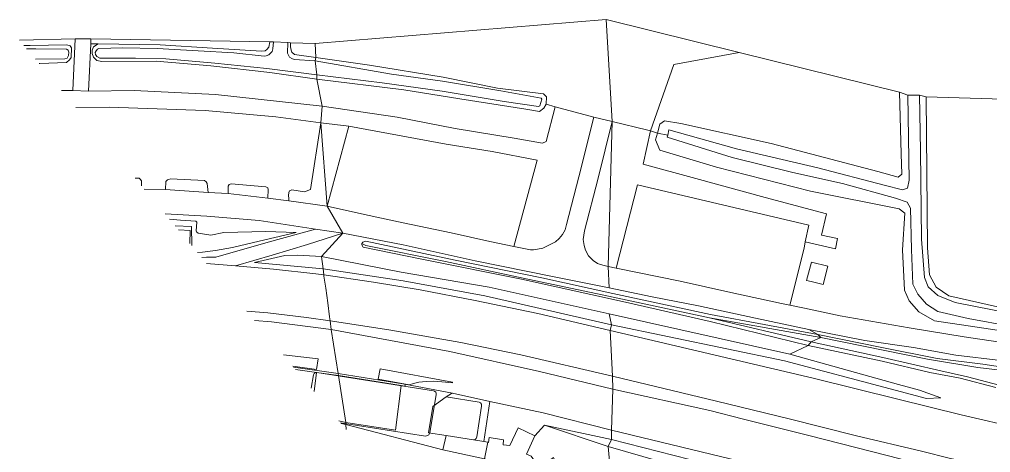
# Model space of a CAD drawing. Header units: metres. Extents: x 112942 to 118371, y 496117 to 499046.
# Drawn here: x 117234.5 to 117480.1, y 496489.3 to 496598.9 of the extents above; entities that cross this region are included whole.
import ezdxf

# ---------------------------------------------------------------- set-up
doc = ezdxf.new("R2010")
doc.units = ezdxf.units.M
doc.layers.add('B-WE-OG-TOPOKAART-G', color=253, linetype='Continuous', lineweight=18)

msp = doc.modelspace()

# ---------------------------------------------------------------- linework, layer by layer
at = {"layer": 'B-WE-OG-TOPOKAART-G', "elevation": -1.911}
msp.add_lwpolyline([(117302.381, 496593.079), (117302.337, 496590.332), (117302.798, 496589.343), (117303.376, 496588.997), (117303.966, 496588.761), (117309.307, 496588.383), (117309.747, 496584.847), (117297.07, 496586.488), (117283.924, 496587.831), (117271.556, 496588.898), (117263.831, 496589.125), (117254.799, 496589.126), (117254.09, 496589.489), (117253.776, 496590.045), (117253.676, 496590.508), (117253.906, 496590.991), (117254.262, 496591.37), (117254.593, 496591.514), (117260.619, 496591.725), (117269.326, 496591.513), (117279.676, 496590.919), (117288.692, 496590.46), (117296.39, 496589.637), (117296.908, 496589.65), (117297.557, 496589.936), (117297.998, 496590.339), (117298.401, 496590.779), (117298.585, 496591.43), (117298.789, 496593.226), (117302.381, 496593.079)], close=True, dxfattribs=at)
at = {"layer": 'B-WE-OG-TOPOKAART-G'}
for points, elevation in [([(117236.326, 496591.441), (117238.648, 496591.478), (117246.402, 496591.415), (117246.799, 496591.098), (117246.995, 496590.608), (117246.944, 496589.734), (117246.559, 496589.14), (117245.976, 496588.922), (117238.529, 496588.815)], -1.864), ([(117485.494, 496521.234), (117474.433, 496523.216), (117466.787, 496525.017), (117463.931, 496526.893), (117461.715, 496529.412), (117460.477, 496531.918), (117460.128, 496540.658), (117459.891, 496551.186), (117459.057, 496552.662), (117456.042, 496553.65), (117442.699, 496557.363), (117430.141, 496560.183), (117414.761, 496564.008), (117398.341, 496569.078), (117398.46, 496569.592), (117398.779, 496570.979), (117415.881, 496566.185), (117436.474, 496561.362), (117453.227, 496556.949), (117457.818, 496555.797), (117459.127, 496556.244), (117459.514, 496558.239), (117459.181, 496579.767), (117462.161, 496579.744), (117462.161, 496579.744), (117462.388, 496565.64), (117462.671, 496543.288), (117463.389, 496533.596), (117464.333, 496531.286), (117466.774, 496529.021), (117471.174, 496527.25), (117485.32, 496524.52)], -2.189), ([(117263.741, 496558.768), (117264.754, 496558.745), (117265.065, 496558.512), (117265.332, 496558.096), (117265.376, 496556.82)], -1.048)]:
    msp.add_lwpolyline(points, dxfattribs=dict(at, elevation=elevation))
for points in [[(117384.456, 496573.061, -1.15), (117379.809, 496574.189, -1.251), (117369.972, 496576.755, -1.218), (117367.684, 496577.451, -1.263), (117367.84, 496579.35, -1.263), (117367.007, 496580.045, -1.263), (117355.401, 496581.483, -1.263), (117341.639, 496584.315, -1.257), (117323.075, 496587.333, -1.292), (117309.498, 496589.297, -1.213), (117309.301, 496592.842, -1.133), (117382.902, 496598.901, -0.913), (117384.456, 496573.061, -1.15)], [(117416.542, 496590.552, -1.146), (117400.015, 496587.514, -1.237), (117394.123, 496570.675, -1.287), (117393.423, 496570.877, -1.227), (117384.456, 496573.061, -1.15), (117382.902, 496598.901, -0.913), (117416.542, 496590.552, -1.146)], [(117234.497, 496593.621, -1.11), (117248.572, 496594.014, -1.143)], [(117248.572, 496594.014, -1.143), (117247.999, 496580.938, -1.23), (117245.176, 496580.894, -1.238)], [(117252.573, 496593.96, -1.079), (117252.517, 496592.75, -1.093), (117251.968, 496580.791, -1.23), (117247.999, 496580.938, -1.23), (117248.572, 496594.014, -1.143), (117252.573, 496593.96, -1.079)], [(117297.822, 496593.231, -1.18), (117297.616, 496591.896, -1.18), (117297.108, 496591.283, -1.18), (117296.631, 496590.939, -1.18), (117295.727, 496590.884, -1.18), (117283.312, 496591.652, -1.304), (117270.116, 496592.457, -1.345), (117254.374, 496592.701, -1.251), (117252.517, 496592.75, -1.093), (117252.573, 496593.96, -1.079), (117297.822, 496593.231, -1.18)], [(117298.789, 496593.226, -1.911), (117298.585, 496591.43, -1.911), (117298.401, 496590.779, -1.911), (117297.998, 496590.339, -1.911), (117297.557, 496589.936, -1.911), (117296.908, 496589.65, -1.911), (117296.39, 496589.637, -1.911), (117288.692, 496590.46, -1.911), (117279.676, 496590.919, -1.911), (117269.326, 496591.513, -1.911), (117260.619, 496591.725, -1.911), (117254.593, 496591.514, -1.911), (117254.262, 496591.37, -1.911), (117253.906, 496590.991, -1.911), (117253.676, 496590.508, -1.911), (117253.776, 496590.045, -1.911), (117254.09, 496589.489, -1.911), (117254.799, 496589.126, -1.911), (117263.831, 496589.125, -1.911), (117271.556, 496588.898, -1.911), (117283.924, 496587.831, -1.911), (117297.07, 496586.488, -1.911), (117309.747, 496584.847, -1.911), (117309.736, 496583.781, -1.085), (117297.803, 496585.431, -1.267), (117282.935, 496587.152, -1.298), (117269.122, 496588.315, -1.251), (117255.299, 496588.28, -1.254), (117254.116, 496588.499, -1.254), (117253.254, 496589.311, -1.291), (117252.933, 496590.291, -1.328), (117252.899, 496591.143, -1.277), (117253.209, 496591.937, -1.277), (117254.374, 496592.701, -1.251), (117270.116, 496592.457, -1.345), (117283.312, 496591.652, -1.304), (117295.727, 496590.884, -1.18), (117296.631, 496590.939, -1.18), (117297.108, 496591.283, -1.18), (117297.616, 496591.896, -1.18), (117297.822, 496593.231, -1.18), (117298.789, 496593.226, -1.911)], [(117303.085, 496593.005, -1.23), (117303.097, 496591.942, -1.197), (117303.188, 496591.124, -1.197), (117303.413, 496590.597, -1.197), (117304.06, 496590.012, -1.197), (117309.498, 496589.297, -1.213), (117309.307, 496588.383, -1.911), (117303.966, 496588.761, -1.911), (117303.376, 496588.997, -1.911), (117302.798, 496589.343, -1.911), (117302.337, 496590.332, -1.911), (117302.381, 496593.079, -1.911), (117303.085, 496593.005, -1.23)], [(117303.085, 496593.005, -1.23), (117309.301, 496592.842, -1.133), (117309.498, 496589.297, -1.213), (117304.06, 496590.012, -1.197), (117303.413, 496590.597, -1.197), (117303.188, 496591.124, -1.197), (117303.097, 496591.942, -1.197), (117303.085, 496593.005, -1.23)], [(117239.449, 496587.719, -1.263), (117239.632, 496587.721, -1.264), (117246.366, 496587.961, -1.274), (117247.177, 496588.694, -1.274), (117247.575, 496589.245, -1.274), (117247.663, 496591.72, -1.217), (117247.289, 496592.192, -1.217), (117246.46, 496592.461, -1.217), (117237.176, 496592.291, -1.328), (117235.621, 496592.28, -1.343)], [(117235.621, 496592.28, -1.343), (117237.176, 496592.291, -1.328), (117246.46, 496592.461, -1.217), (117247.289, 496592.192, -1.217), (117247.663, 496591.72, -1.217), (117247.575, 496589.245, -1.274), (117247.177, 496588.694, -1.274), (117246.366, 496587.961, -1.274), (117239.632, 496587.721, -1.264), (117239.449, 496587.719, -1.263)], [(117238.529, 496588.815, -1.864), (117245.976, 496588.922, -1.864), (117246.559, 496589.14, -1.864), (117246.944, 496589.734, -1.864), (117246.995, 496590.608, -1.864), (117246.799, 496591.098, -1.864), (117246.402, 496591.415, -1.864), (117238.648, 496591.478, -1.864), (117236.326, 496591.441, -1.864)], [(117254.374, 496592.701, -1.251), (117253.209, 496591.937, -1.277), (117252.899, 496591.143, -1.277), (117252.933, 496590.291, -1.328), (117253.254, 496589.311, -1.291), (117254.116, 496588.499, -1.254), (117255.299, 496588.28, -1.254), (117269.122, 496588.315, -1.251), (117282.935, 496587.152, -1.298), (117297.803, 496585.431, -1.267), (117309.736, 496583.781, -1.085), (117311.031, 496576.923, -1.099), (117284.075, 496579.926, -1.24), (117263.481, 496580.88, -1.227), (117251.968, 496580.791, -1.23), (117252.517, 496592.75, -1.093), (117254.374, 496592.701, -1.251)], [(117457.106, 496580.485, -1.427), (117457.477, 496564.865, -1.383), (117457.651, 496559.758, -1.367), (117456.715, 496558.975, -1.32), (117451.62, 496560.436, -1.297), (117424.623, 496567.516, -1.273), (117401.762, 496572.535, -1.387), (117397.635, 496573.224, -1.39), (117396.468, 496572.364, -1.447), (117395.882, 496570.166, -1.439), (117394.123, 496570.675, -1.287), (117400.015, 496587.514, -1.237), (117416.542, 496590.552, -1.146), (117457.106, 496580.485, -1.427)], [(117309.498, 496589.297, -1.213), (117323.075, 496587.333, -1.292), (117341.639, 496584.315, -1.257), (117355.401, 496581.483, -1.263), (117367.007, 496580.045, -1.263), (117367.84, 496579.35, -1.263), (117367.684, 496577.451, -1.263), (117367.149, 496576.428, -1.263), (117366.014, 496575.613, -1.121), (117362.562, 496576.217, -1.015), (117345.907, 496578.803, -1.077), (117331.753, 496581.075, -1.127), (117309.736, 496583.781, -1.085), (117309.747, 496584.847, -1.911), (117326.217, 496582.845, -1.912), (117341.419, 496580.774, -1.912), (117357.092, 496578.157, -1.912), (117365.772, 496576.867, -1.912), (117366.144, 496577.073, -1.912), (117366.587, 496578.751, -1.912), (117366.454, 496579.001, -1.912), (117356.218, 496580.822, -1.912), (117341.475, 496583.261, -1.912), (117328.609, 496585.071, -1.912), (117309.307, 496588.383, -1.911), (117309.498, 496589.297, -1.213)], [(117366.144, 496577.073, -1.912), (117365.772, 496576.867, -1.912), (117357.092, 496578.157, -1.912), (117341.419, 496580.774, -1.912), (117326.217, 496582.845, -1.912), (117309.747, 496584.847, -1.911), (117309.307, 496588.383, -1.911), (117328.609, 496585.071, -1.912), (117341.475, 496583.261, -1.912), (117356.218, 496580.822, -1.912), (117366.454, 496579.001, -1.912), (117366.587, 496578.751, -1.912), (117366.144, 496577.073, -1.912)], [(117309.736, 496583.781, -1.085), (117331.753, 496581.075, -1.127), (117345.907, 496578.803, -1.077), (117362.562, 496576.217, -1.015), (117366.014, 496575.613, -1.121), (117367.149, 496576.428, -1.263), (117367.684, 496577.451, -1.263), (117369.972, 496576.755, -1.218), (117367.732, 496568.05, -1.186), (117366.821, 496567.604, -1.186), (117359.639, 496568.835, -1.245), (117344.728, 496571.306, -1.245), (117330.045, 496574.183, -1.133), (117311.031, 496576.923, -1.099), (117309.736, 496583.781, -1.085)], [(117245.176, 496580.894, -1.238), (117247.999, 496580.938, -1.23), (117251.968, 496580.791, -1.23), (117263.481, 496580.88, -1.227), (117284.075, 496579.926, -1.24), (117311.031, 496576.923, -1.099), (117310.715, 496572.743, -1.146), (117299.347, 496574.27, -1.146), (117281.491, 496575.9, -1.193), (117257.207, 496576.742, -1.234), (117248.747, 496576.638, -1.235)], [(117459.181, 496579.767, -2.189), (117459.514, 496558.239, -2.189), (117459.127, 496556.244, -2.189), (117457.818, 496555.797, -2.189), (117453.227, 496556.949, -2.189), (117436.474, 496561.362, -2.189), (117415.881, 496566.185, -2.189), (117398.779, 496570.979, -2.189), (117398.46, 496569.592, -2.189), (117395.882, 496570.166, -1.439), (117396.468, 496572.364, -1.447), (117397.635, 496573.224, -1.39), (117401.762, 496572.535, -1.387), (117424.623, 496567.516, -1.273), (117451.62, 496560.436, -1.297), (117456.715, 496558.975, -1.32), (117457.651, 496559.758, -1.367), (117457.477, 496564.865, -1.383), (117457.106, 496580.485, -1.427), (117459.181, 496579.767, -2.189)], [(117485.32, 496524.52, -2.189), (117471.174, 496527.25, -2.189), (117466.774, 496529.021, -2.189), (117464.333, 496531.286, -2.189), (117463.389, 496533.596, -2.189), (117462.671, 496543.288, -2.189), (117462.388, 496565.64, -2.189), (117462.161, 496579.744, -2.189), (117463.81, 496579.322, -1.482)], [(117463.81, 496579.322, -1.482), (117464.206, 496541.103, -1.507), (117464.67, 496534.295, -1.682), (117466.393, 496531.148, -1.682), (117469.553, 496529.01, -1.671), (117481.868, 496526.203, -1.674)], [(117481.868, 496526.203, -1.674), (117469.553, 496529.01, -1.671), (117466.393, 496531.148, -1.682), (117464.67, 496534.295, -1.682), (117464.206, 496541.103, -1.507), (117463.81, 496579.322, -1.482), (117569.803, 496576.148, -1.517)], [(117248.747, 496576.638, -1.235), (117257.207, 496576.742, -1.234), (117281.491, 496575.9, -1.193), (117299.347, 496574.27, -1.146), (117310.715, 496572.743, -1.146)], [(117311.031, 496576.923, -1.099), (117330.045, 496574.183, -1.133), (117344.728, 496571.306, -1.245), (117359.639, 496568.835, -1.245), (117366.821, 496567.604, -1.186), (117367.732, 496568.05, -1.186), (117369.972, 496576.755, -1.218), (117379.809, 496574.189, -1.251), (117375.942, 496559.115, -1.177), (117372.891, 496547.028, -1.159), (117372.496, 496545.66, -1.159), (117371.834, 496544.456, -1.159), (117370.971, 496543.48, -1.159), (117370.078, 496542.635, -1.159), (117368.438, 496541.766, -1.142), (117366.905, 496541.072, -1.142), (117365.571, 496540.751, -1.142), (117364.493, 496540.614, -1.142), (117363.781, 496540.639, -1.142), (117359.538, 496541.485, -1.077), (117365.448, 496563.294, -1.13), (117354.076, 496565.467, -1.13), (117342.41, 496567.302, -1.168), (117317.841, 496571.919, -1.21), (117310.715, 496572.743, -1.146), (117311.031, 496576.923, -1.099)], [(117383.69, 496531.008, -0.907), (117369.309, 496533.826, -1.118), (117349.757, 496537.797, -1.044), (117331.552, 496541.841, -1.15), (117316.324, 496544.824, -1.129), (117312.293, 496551.647, -1.106), (117321.813, 496549.57, -1.183), (117331.536, 496547.466, -1.139), (117343.657, 496544.894, -1.038), (117353.497, 496542.742, -1), (117359.538, 496541.485, -1.077), (117363.781, 496540.639, -1.142), (117364.493, 496540.614, -1.142), (117365.571, 496540.751, -1.142), (117366.905, 496541.072, -1.142), (117368.438, 496541.766, -1.142), (117370.078, 496542.635, -1.159), (117370.971, 496543.48, -1.159), (117371.834, 496544.456, -1.159), (117372.496, 496545.66, -1.159), (117372.891, 496547.028, -1.159), (117375.942, 496559.115, -1.177), (117379.809, 496574.189, -1.251), (117384.456, 496573.061, -1.15), (117380.838, 496558.721, -1.127), (117377.392, 496545.419, -1.159), (117377.114, 496543.247, -1.159), (117377.319, 496541.74, -1.159), (117377.643, 496540.562, -1.159), (117378.47, 496539.119, -1.159), (117379.643, 496537.901, -1.159), (117380.726, 496537.166, -1.159), (117382.014, 496536.745, -1.159), (117383.413, 496536.425, -1.288), (117383.69, 496531.008, -0.907)], [(117310.715, 496572.743, -1.146), (117308.108, 496555.894, -1.217), (117306.57, 496555.303, -1.217), (117303.412, 496555.812, -1.217), (117302.817, 496555.506, -1.217), (117302.627, 496555.103, -1.217), (117302.557, 496554.321, -1.217), (117302.645, 496553.598, -1.217), (117302.614, 496553.026, -1.136), (117297.3, 496553.707, -1.119), (117297.434, 496555.841, -1.139), (117297.309, 496556.266, -1.139), (117296.782, 496556.562, -1.139), (117288.048, 496557.349, -1.139), (117287.516, 496557.161, -1.139), (117287.327, 496556.751, -1.139), (117287.284, 496554.894, -1.139), (117282.211, 496555.122, -1.136), (117281.981, 496557.411, -1.048), (117281.741, 496557.851, -1.048), (117281.276, 496558.144, -1.048), (117272.693, 496558.574, -1.048), (117272.272, 496558.445, -1.048), (117271.934, 496558.325, -1.048), (117271.555, 496557.916, -1.048), (117271.455, 496555.872, -1.048), (117266.084, 496555.977, -1.048)], [(117312.293, 496551.647, -1.106), (117302.614, 496553.026, -1.136), (117302.645, 496553.598, -1.217), (117302.557, 496554.321, -1.217), (117302.627, 496555.103, -1.217), (117302.817, 496555.506, -1.217), (117303.412, 496555.812, -1.217), (117306.57, 496555.303, -1.217), (117308.108, 496555.894, -1.217), (117310.715, 496572.743, -1.146), (117312.293, 496551.647, -1.106)], [(117310.715, 496572.743, -1.146), (117317.841, 496571.919, -1.21), (117312.293, 496551.647, -1.106), (117310.715, 496572.743, -1.146)], [(117312.293, 496551.647, -1.106), (117317.841, 496571.919, -1.21), (117342.41, 496567.302, -1.168), (117354.076, 496565.467, -1.13), (117365.448, 496563.294, -1.13), (117359.538, 496541.485, -1.077), (117353.497, 496542.742, -1), (117343.657, 496544.894, -1.038), (117331.536, 496547.466, -1.139), (117321.813, 496549.57, -1.183), (117312.293, 496551.647, -1.106)], [(117384.456, 496573.061, -1.15), (117383.413, 496536.425, -1.288), (117382.014, 496536.745, -1.159), (117380.726, 496537.166, -1.159), (117379.643, 496537.901, -1.159), (117378.47, 496539.119, -1.159), (117377.643, 496540.562, -1.159), (117377.319, 496541.74, -1.159), (117377.114, 496543.247, -1.159), (117377.392, 496545.419, -1.159), (117380.838, 496558.721, -1.127), (117384.456, 496573.061, -1.15)], [(117392.242, 496562.306, -1.067), (117405.577, 496558.656, -1.093), (117423.089, 496553.855, -1.127), (117438.647, 496549.752, -1.142), (117437.36, 496544.306, -1.142), (117441.434, 496543.488, -1.142), (117440.876, 496540.837, -1.142), (117433.228, 496542.622, -1.142), (117434.165, 496546.873, -1.201), (117390.847, 496557.04, -1.245), (117385.432, 496536.015, -1.258), (117383.413, 496536.425, -1.288), (117384.456, 496573.061, -1.15), (117393.423, 496570.877, -1.227), (117394.123, 496570.675, -1.287), (117392.242, 496562.306, -1.067)], [(117481.951, 496517.339, -1), (117473.422, 496518.615, -0.933), (117459.507, 496520.905, -0.953), (117442.064, 496523.945, -0.92), (117433.055, 496525.849, -0.867), (117429.315, 496526.639, -0.845), (117432.986, 496541.072, -0.97), (117433.228, 496542.622, -1.142), (117440.876, 496540.837, -1.142), (117441.434, 496543.488, -1.142), (117437.36, 496544.306, -1.142), (117438.647, 496549.752, -1.142), (117423.089, 496553.855, -1.127), (117405.577, 496558.656, -1.093), (117392.242, 496562.306, -1.067), (117394.123, 496570.675, -1.287), (117395.882, 496570.166, -1.439), (117395.413, 496568.407, -1.433), (117396.44, 496565.853, -1.283), (117410.763, 496561.531, -1.147), (117434.591, 496555.427, -1.11), (117456.971, 496550.994, -1.233), (117458.407, 496549.92, -1.29), (117457.835, 496540.646, -1.277), (117458.353, 496530.423, -1.347), (117459.511, 496527.68, -1.347), (117461.991, 496524.928, -1.407), (117465.914, 496522.676, -1.417), (117476.753, 496521.04, -1.147), (117494.691, 496518.352, -1.203)], [(117494.691, 496518.352, -1.203), (117476.753, 496521.04, -1.147), (117465.914, 496522.676, -1.417), (117461.991, 496524.928, -1.407), (117459.511, 496527.68, -1.347), (117458.353, 496530.423, -1.347), (117457.835, 496540.646, -1.277), (117458.407, 496549.92, -1.29), (117456.971, 496550.994, -1.233), (117434.591, 496555.427, -1.11), (117410.763, 496561.531, -1.147), (117396.44, 496565.853, -1.283), (117395.413, 496568.407, -1.433), (117395.882, 496570.166, -1.439), (117398.46, 496569.592, -2.189)], [(117398.46, 496569.592, -2.189), (117398.341, 496569.078, -2.189), (117414.761, 496564.008, -2.189), (117430.141, 496560.183, -2.189), (117442.699, 496557.363, -2.189), (117456.042, 496553.65, -2.189), (117459.057, 496552.662, -2.189), (117459.891, 496551.186, -2.189), (117460.128, 496540.658, -2.189), (117460.477, 496531.918, -2.189), (117461.715, 496529.412, -2.189), (117463.931, 496526.893, -2.189), (117466.787, 496525.017, -2.189), (117474.433, 496523.216, -2.189), (117485.494, 496521.234, -2.189)], [(117265.376, 496556.82, -1.048), (117265.332, 496558.096, -1.048), (117265.065, 496558.512, -1.048), (117264.754, 496558.745, -1.048), (117263.741, 496558.768, -1.048)], [(117271.455, 496555.872, -1.048), (117271.555, 496557.916, -1.048), (117271.934, 496558.325, -1.048), (117272.272, 496558.445, -1.048), (117272.693, 496558.574, -1.048), (117281.276, 496558.144, -1.048), (117281.741, 496557.851, -1.048), (117281.981, 496557.411, -1.048), (117282.211, 496555.122, -1.136), (117271.455, 496555.872, -1.048)], [(117266.084, 496555.977, -1.048), (117271.455, 496555.872, -1.048), (117282.211, 496555.122, -1.136), (117287.284, 496554.894, -1.139), (117297.3, 496553.707, -1.119), (117302.614, 496553.026, -1.136), (117312.293, 496551.647, -1.106)], [(117287.284, 496554.894, -1.139), (117287.327, 496556.751, -1.139), (117287.516, 496557.161, -1.139), (117288.048, 496557.349, -1.139), (117296.782, 496556.562, -1.139), (117297.309, 496556.266, -1.139), (117297.434, 496555.841, -1.139), (117297.3, 496553.707, -1.119), (117287.284, 496554.894, -1.139)], [(117434.165, 496546.873, -1.201), (117433.228, 496542.622, -1.142), (117432.986, 496541.072, -0.97), (117429.315, 496526.639, -0.845), (117427.279, 496527.069, -0.833), (117414.415, 496529.847, -0.933), (117401.607, 496532.726, -1.02), (117385.432, 496536.015, -1.258), (117390.847, 496557.04, -1.245), (117434.165, 496546.873, -1.201)], [(117312.293, 496551.647, -1.106), (117316.324, 496544.824, -1.129), (117309.391, 496545.802, -1.085), (117295.172, 496548.029, -1.072), (117281.892, 496549.149, -1.085), (117271.357, 496549.693, -1.075)], [(117271.357, 496549.693, -1.075), (117281.892, 496549.149, -1.085), (117295.172, 496548.029, -1.072), (117309.391, 496545.802, -1.085), (117297.375, 496542.587, 0.145), (117284.2, 496538.776, 1.149), (117281.853, 496538.718, 1.163), (117280.615, 496538.659, 1.163)], [(117279.516, 496539.969, 1.124), (117280.773, 496540.006, 1.105), (117284.087, 496540.424, 0.991), (117288.402, 496541.165, 0.758), (117293.669, 496542.501, 0.27), (117304.528, 496544.99, -0.748), (117296.838, 496545.259, -0.752), (117286.215, 496545.034, -0.742), (117282.905, 496544.338, -0.725), (117279.721, 496544.86, -0.482), (117279.276, 496545.208, -0.482), (117279.192, 496545.421, -0.482), (117279.347, 496547.582, -0.587), (117279.114, 496547.839, -0.587), (117275.256, 496548.12, -0.812), (117272.494, 496548.338, -0.825)], [(117272.494, 496548.338, -0.825), (117275.256, 496548.12, -0.812), (117279.114, 496547.839, -0.587), (117279.347, 496547.582, -0.587), (117279.192, 496545.421, -0.482), (117279.276, 496545.208, -0.482), (117279.721, 496544.86, -0.482), (117282.905, 496544.338, -0.725), (117286.215, 496545.034, -0.742), (117296.838, 496545.259, -0.752), (117304.528, 496544.99, -0.748), (117293.669, 496542.501, 0.27), (117288.402, 496541.165, 0.758), (117284.087, 496540.424, 0.991), (117280.773, 496540.006, 1.105), (117279.516, 496539.969, 1.124)], [(117273.867, 496546.701, 0.363), (117278.009, 496546.512, 0.286)], [(117278.089, 496541.67, 0.497), (117278.009, 496546.512, 0.286), (117273.867, 496546.701, 0.363)], [(117278.009, 496546.512, 0.286), (117278.089, 496541.67, 0.497)], [(117277.597, 496542.255, 0.418), (117277.723, 496545.469, 0.199), (117274.707, 496545.7, 0.252)], [(117274.707, 496545.7, 0.252), (117277.723, 496545.469, 0.199), (117277.597, 496542.255, 0.418)], [(117280.615, 496538.659, 1.163), (117281.853, 496538.718, 1.163), (117284.2, 496538.776, 1.149), (117297.375, 496542.587, 0.145), (117309.391, 496545.802, -1.085), (117316.324, 496544.824, -1.129)], [(117316.324, 496544.824, -1.129), (117307.385, 496541.927, -0.553), (117298.454, 496539.288, 0.088), (117289.136, 496536.601, 1.25), (117281.853, 496537.183, 1.255)], [(117311.514, 496534.264, 1.132), (117309.432, 496534.535, 1.153), (117298.799, 496535.706, 1.247), (117289.136, 496536.601, 1.25), (117298.454, 496539.288, 0.088), (117307.385, 496541.927, -0.553), (117316.324, 496544.824, -1.129), (117310.92, 496538.898, -0.435), (117304.826, 496539.231, -0.128), (117301.596, 496539.196, 0.091), (117293.94, 496537.367, 0.92), (117311.328, 496535.773, 1.092), (117311.514, 496534.264, 1.132)], [(117316.324, 496544.824, -1.129), (117331.552, 496541.841, -1.15), (117349.757, 496537.797, -1.044), (117369.309, 496533.826, -1.118), (117383.69, 496531.008, -0.907), (117394.549, 496528.756, -0.8), (117406.222, 496526.453, -0.817), (117420.696, 496523.334, -0.883), (117434.146, 496520.432, -0.94), (117436.397, 496519.168, -0.988), (117409.303, 496524.29, -0.994), (117384.568, 496529.54, -0.994), (117366.614, 496533.511, -0.97), (117344.705, 496538.006, -0.988), (117322.153, 496542.825, -0.988), (117321.346, 496542.56, -0.988), (117321.12, 496542.202, -0.988), (117321.1, 496541.845, -0.988), (117321.467, 496541.272, -0.988), (117336.24, 496538.255, -0.988), (117361.522, 496533.171, -0.97), (117387.815, 496527.373, -1), (117409.23, 496522.501, -0.988), (117433.999, 496516.389, -0.988), (117429.362, 496514.253, -0.838), (117383.685, 496524.419, -0.877), (117353.297, 496531.17, -0.876), (117331.017, 496535.001, -0.876), (117310.92, 496538.898, -0.435), (117316.324, 496544.824, -1.129)], [(117434.707, 496517.319, -1.444), (117433.999, 496516.389, -0.988), (117409.23, 496522.501, -0.988), (117387.815, 496527.373, -1), (117361.522, 496533.171, -0.97), (117336.24, 496538.255, -0.988), (117321.467, 496541.272, -0.988), (117321.1, 496541.845, -0.988), (117321.12, 496542.202, -0.988), (117322.073, 496541.723, -1.461), (117342.274, 496537.667, -1.461), (117361.922, 496533.449, -1.384), (117383.474, 496528.921, -1.333), (117409.006, 496523.422, -1.323), (117434.707, 496517.319, -1.444)], [(117437.229, 496518.447, -1.444), (117409.006, 496523.422, -1.323), (117383.474, 496528.921, -1.333), (117361.922, 496533.449, -1.384), (117342.274, 496537.667, -1.461), (117322.073, 496541.723, -1.461), (117321.12, 496542.202, -0.988), (117321.346, 496542.56, -0.988), (117322.153, 496542.825, -0.988), (117344.705, 496538.006, -0.988), (117366.614, 496533.511, -0.97), (117384.568, 496529.54, -0.994), (117409.303, 496524.29, -0.994), (117436.397, 496519.168, -0.988), (117437.229, 496518.447, -1.444)], [(117311.328, 496535.773, 1.092), (117293.94, 496537.367, 0.92), (117301.596, 496539.196, 0.091), (117304.826, 496539.231, -0.128), (117310.92, 496538.898, -0.435), (117311.328, 496535.773, 1.092)], [(117384.209, 496521.648, 0.45), (117352.228, 496528.99, 0.914), (117331.586, 496532.736, 1.076), (117311.328, 496535.773, 1.092), (117310.92, 496538.898, -0.435), (117331.017, 496535.001, -0.876), (117353.297, 496531.17, -0.876), (117383.685, 496524.419, -0.877), (117384.209, 496521.648, 0.45)], [(117281.853, 496537.183, 1.255), (117289.136, 496536.601, 1.25), (117298.799, 496535.706, 1.247), (117309.432, 496534.535, 1.153), (117311.514, 496534.264, 1.132), (117311.514, 496533.985, 1.153), (117311.987, 496530.889, 1.116), (117312.461, 496527.208, 0.897), (117312.905, 496523.673, 0.698), (117313.094, 496522.638, 0.782), (117307.08, 496523.482, 0.785), (117297.31, 496524.635, 0.907), (117292.015, 496525.074, 0.926)], [(117482.718, 496512.623, -1.077), (117471.328, 496514.003, -1), (117460.654, 496515.931, -0.933), (117448.315, 496517.664, -0.967), (117434.146, 496520.432, -0.94), (117420.696, 496523.334, -0.883), (117406.222, 496526.453, -0.817), (117394.549, 496528.756, -0.8), (117383.69, 496531.008, -0.907), (117383.413, 496536.425, -1.288), (117385.432, 496536.015, -1.258), (117401.607, 496532.726, -1.02)], [(117438.922, 496536.484, -1.029), (117434.821, 496537.465, -1.029), (117433.56, 496532.821, -1.029), (117434.762, 496532.611, -1.006), (117437.818, 496531.837, -1), (117438.922, 496536.484, -1.029)], [(117438.922, 496536.484, -1.029), (117437.818, 496531.837, -1), (117434.762, 496532.611, -1.006), (117433.56, 496532.821, -1.029), (117434.821, 496537.465, -1.029), (117438.922, 496536.484, -1.029)], [(117383.917, 496520.204, 0.697), (117365.59, 496524.494, 0.604), (117349.768, 496527.836, 0.816), (117335.836, 496530.452, 0.973), (117324.083, 496532.466, 1.047), (117311.514, 496534.264, 1.132), (117311.328, 496535.773, 1.092), (117331.586, 496532.736, 1.076), (117352.228, 496528.99, 0.914), (117384.209, 496521.648, 0.45), (117383.917, 496520.204, 0.697)], [(117384.507, 496508.665, 0.288), (117361.329, 496514.058, 0.276), (117346.174, 496517.207, 0.326), (117327.895, 496520.344, 0.651), (117313.094, 496522.638, 0.782), (117312.905, 496523.673, 0.698), (117312.461, 496527.208, 0.897), (117311.987, 496530.889, 1.116), (117311.514, 496533.985, 1.153), (117311.514, 496534.264, 1.132), (117324.083, 496532.466, 1.047), (117335.836, 496530.452, 0.973), (117349.768, 496527.836, 0.816), (117365.59, 496524.494, 0.604), (117383.917, 496520.204, 0.697), (117384.507, 496508.665, 0.288)], [(117401.607, 496532.726, -1.02), (117414.415, 496529.847, -0.933), (117427.279, 496527.069, -0.833), (117429.315, 496526.639, -0.845), (117433.055, 496525.849, -0.867), (117442.064, 496523.945, -0.92), (117459.507, 496520.905, -0.953), (117473.422, 496518.615, -0.933), (117481.951, 496517.339, -1)], [(117292.015, 496525.074, 0.926), (117297.31, 496524.635, 0.907), (117307.08, 496523.482, 0.785), (117313.094, 496522.638, 0.782), (117313.382, 496520.493, 1.004), (117298.259, 496522.366, 1.149), (117293.954, 496522.762, 1.194)], [(117429.362, 496514.253, -0.838), (117456.869, 496506.585, -0.721), (117462.137, 496505.142, -0.532), (117467.527, 496503.205, -0.209), (117463.955, 496502.987, 0.058), (117454.746, 496505.448, 0.163), (117427.973, 496512.555, 0.313), (117384.209, 496521.648, 0.45), (117383.685, 496524.419, -0.877), (117429.362, 496514.253, -0.838)], [(117293.954, 496522.762, 1.194), (117298.259, 496522.366, 1.149), (117313.382, 496520.493, 1.004), (117315.145, 496509.367, 0.545), (117303.855, 496510.963, 0.6)], [(117384.575, 496505.355, 0.7), (117366.029, 496509.838, 0.669), (117343.318, 496514.865, 0.76), (117313.382, 496520.493, 1.004), (117313.094, 496522.638, 0.782), (117327.895, 496520.344, 0.651), (117346.174, 496517.207, 0.326), (117361.329, 496514.058, 0.276), (117384.507, 496508.665, 0.288), (117384.575, 496505.355, 0.7)], [(117487.929, 496495.351, 0.047), (117472.722, 496498.885, 0.059), (117456.705, 496502.876, 0.319), (117435.29, 496508.123, 0.517), (117383.917, 496520.204, 0.697), (117384.209, 496521.648, 0.45), (117427.973, 496512.555, 0.313), (117454.746, 496505.448, 0.163), (117463.955, 496502.987, 0.058), (117467.527, 496503.205, -0.209), (117462.137, 496505.142, -0.532), (117456.869, 496506.585, -0.721), (117429.362, 496514.253, -0.838), (117433.999, 496516.389, -0.988), (117452.732, 496512.419, -0.955), (117464.753, 496509.607, -0.85), (117472.396, 496508.151, -0.97), (117481.46, 496505.792, -0.985)], [(117437.229, 496518.447, -1.444), (117434.707, 496517.319, -1.444), (117409.006, 496523.422, -1.323), (117437.229, 496518.447, -1.444)], [(117384.243, 496494.956, 0.467), (117367.003, 496499.349, 0.385), (117353.446, 496502.271, 0.438), (117344.049, 496504.316, 0.456), (117331.979, 496506.609, 0.441), (117315.145, 496509.367, 0.545), (117313.382, 496520.493, 1.004), (117343.318, 496514.865, 0.76), (117366.029, 496509.838, 0.669), (117384.575, 496505.355, 0.7), (117384.243, 496494.956, 0.467)], [(117470.018, 496487.865, 0.329), (117462.622, 496489.647, 0.517), (117446.184, 496493.587, 0.55), (117429.221, 496497.825, 0.538), (117410.818, 496502.368, 0.258), (117384.507, 496508.665, 0.288), (117383.917, 496520.204, 0.697), (117435.29, 496508.123, 0.517), (117456.705, 496502.876, 0.319), (117472.722, 496498.885, 0.059), (117487.929, 496495.351, 0.047)], [(117492.874, 496509.492, -1.066), (117478.177, 496511.651, -1.069), (117466.622, 496513.135, -0.928), (117452.652, 496515.867, -0.934), (117436.397, 496519.168, -0.988), (117434.146, 496520.432, -0.94), (117448.315, 496517.664, -0.967), (117460.654, 496515.931, -0.933), (117471.328, 496514.003, -1), (117482.718, 496512.623, -1.077)], [(117493.311, 496508.916, -1.445), (117476.87, 496510.871, -1.444), (117464.191, 496512.94, -1.444), (117437.229, 496518.447, -1.444), (117436.397, 496519.168, -0.988), (117452.652, 496515.867, -0.934), (117466.622, 496513.135, -0.928), (117478.177, 496511.651, -1.069), (117492.874, 496509.492, -1.066)], [(117481.46, 496505.792, -0.985), (117472.396, 496508.151, -0.97), (117464.753, 496509.607, -0.85), (117452.732, 496512.419, -0.955), (117433.999, 496516.389, -0.988), (117434.707, 496517.319, -1.444), (117452.858, 496513.397, -1.444), (117467.566, 496509.964, -1.444), (117474.314, 496508.473, -1.444), (117485.539, 496505.563, -1.444)], [(117485.539, 496505.563, -1.444), (117474.314, 496508.473, -1.444), (117467.566, 496509.964, -1.444), (117452.858, 496513.397, -1.444), (117434.707, 496517.319, -1.444), (117437.229, 496518.447, -1.444), (117464.191, 496512.94, -1.444), (117476.87, 496510.871, -1.444), (117493.311, 496508.916, -1.445)], [(117301.282, 496514.029, 0.734), (117310.063, 496512.998, 0.713), (117309.603, 496510.331, 0.545)], [(117309.603, 496510.331, 0.545), (117303.682, 496511.169, 0.545)], [(117303.855, 496510.963, 0.6), (117315.145, 496509.367, 0.545)], [(117304.351, 496510.372, 0.595), (117309.607, 496509.617, 0.562), (117309.058, 496504.762, 0.563)], [(117315.145, 496509.367, 0.545), (117315.2, 496508.832, 0.515), (117309.607, 496509.617, 0.562), (117304.351, 496510.372, 0.595)], [(117308.847, 496509.028, 5.509), (117309.083, 496509.325, 5.509), (117309.293, 496509.47, 5.509), (117309.725, 496509.561, 5.509), (117339.206, 496504.961, 5.5), (117339.511, 496504.842, 5.5), (117339.789, 496504.593, 5.5), (117339.901, 496504.34, 5.5), (117339.887, 496503.978, 5.5), (117338.327, 496494.283, 5.5), (117338.059, 496493.818, 5.5), (117337.729, 496493.615, 5.5), (117337.191, 496493.477, 5.5), (117315.688, 496496.861, 5.5)], [(117309.058, 496504.762, 0.563), (117309.607, 496509.617, 0.562), (117315.2, 496508.832, 0.515)], [(117315.145, 496509.367, 0.545), (117331.979, 496506.609, 0.441), (117332.091, 496506.416, 0.441), (117332.1, 496506.309, 0.441), (117331.983, 496506.16, 0.435), (117331.059, 496506.317, 0.429), (117315.2, 496508.832, 0.515), (117315.145, 496509.367, 0.545)], [(117325.721, 496510.534, 0.601), (117344.073, 496507.109, 0.574), (117344.07, 496506.93, 0.574), (117341.298, 496507.242, 0.521), (117339.282, 496507.385, 0.521), (117337.359, 496507.303, 0.494), (117335.558, 496507.11, 0.494), (117334.128, 496506.799, 0.494), (117333.036, 496506.484, 0.494), (117325.248, 496507.916, 0.494), (117325.721, 496510.534, 0.601)], [(117308.319, 496505.643, 5.485), (117308.847, 496509.028, 5.509)], [(117315.2, 496508.832, 0.515), (117331.059, 496506.317, 0.429), (117329.629, 496494.981, 0.01), (117317.073, 496496.912, 0.519), (117315.2, 496508.832, 0.515)], [(117315.2, 496508.832, 0.515), (117317.073, 496496.912, 0.519), (117315.302, 496497.321, 0.527)], [(117470.018, 496487.865, 0.329), (117472.055, 496487.385, 0.34), (117471.023, 496484.432, 0.55), (117470.595, 496484.393, 0.448), (117462.771, 496486.333, 0.472), (117454.296, 496488.502, 0.586), (117434.118, 496493.619, 0.631), (117417.598, 496497.779, 0.703), (117409.095, 496499.952, 0.694), (117384.575, 496505.355, 0.7), (117384.507, 496508.665, 0.288), (117410.818, 496502.368, 0.258), (117429.221, 496497.825, 0.538), (117446.184, 496493.587, 0.55), (117462.622, 496489.647, 0.517), (117470.018, 496487.865, 0.329)], [(117317.073, 496496.912, 0.519), (117329.629, 496494.981, 0.01), (117331.059, 496506.317, 0.429), (117331.983, 496506.16, 0.435), (117332.1, 496506.309, 0.441), (117332.091, 496506.416, 0.441), (117331.979, 496506.609, 0.441), (117344.049, 496504.316, 0.456), (117343.753, 496504.234, 0.456), (117342.405, 496503.413, 0.456), (117339.048, 496501.003, 0.456), (117337.95, 496494.298, -0.155), (117342.423, 496493.615, -0.155), (117341.616, 496490.033, -0.324), (117317.012, 496496.411, 0.519), (117317.073, 496496.912, 0.519)], [(117419.487, 496486.478, 0.553), (117384.243, 496494.956, 0.467), (117384.575, 496505.355, 0.7), (117409.095, 496499.952, 0.694), (117417.598, 496497.779, 0.703), (117434.118, 496493.619, 0.631), (117454.296, 496488.502, 0.586)], [(117342.405, 496503.413, 0.456), (117350.755, 496502.076, 0.456), (117351.096, 496501.887, 0.456), (117351.332, 496501.576, 0.456), (117351.406, 496501.098, 0.456), (117350.156, 496493.269, -0.155), (117350.025, 496492.912, -0.155), (117349.727, 496492.674, -0.155), (117349.313, 496492.565, -0.155), (117342.423, 496493.615, -0.155), (117337.95, 496494.298, -0.155), (117339.048, 496501.003, 0.456), (117342.405, 496503.413, 0.456)], [(117342.405, 496503.413, 0.456), (117343.753, 496504.234, 0.456), (117344.049, 496504.316, 0.456), (117353.446, 496502.271, 0.438), (117351.947, 496492.144, -0.096), (117349.313, 496492.565, -0.155), (117349.727, 496492.674, -0.155), (117350.025, 496492.912, -0.155), (117350.156, 496493.269, -0.155), (117351.406, 496501.098, 0.456), (117351.332, 496501.576, 0.456), (117351.096, 496501.887, 0.456), (117350.755, 496502.076, 0.456), (117342.405, 496503.413, 0.456)], [(117384.263, 496492.672, 0.24), (117367.327, 496496.3, 0.35), (117364.888, 496493.543, 0.037), (117360.679, 496495.546, 0.01), (117358.53, 496491.074, -0.09), (117356.814, 496491.309, -0.09), (117356.954, 496492.52, -0.09), (117353.328, 496493.104, -0.099), (117353.116, 496491.898, -0.099), (117352.948, 496491.933, -0.099), (117351.947, 496492.144, -0.096), (117353.446, 496502.271, 0.438), (117367.003, 496499.349, 0.385), (117384.243, 496494.956, 0.467), (117384.263, 496492.672, 0.24)], [(117315.302, 496497.321, 0.527), (117317.073, 496496.912, 0.519)], [(117317.073, 496496.912, 0.519), (117317.012, 496496.411, 0.519), (117315.843, 496496.677, 0.518)], [(117315.843, 496496.677, 0.518), (117317.012, 496496.411, 0.519), (117317.148, 496495.12, 0.445)], [(117317.148, 496495.12, 0.445), (117317.012, 496496.411, 0.519), (117341.616, 496490.033, -0.324), (117352.165, 496487.707, -0.324), (117369.288, 496483.119, -0.188), (117384.45, 496479.9, -0.057), (117384.063, 496473.687, 0.153)], [(117352.165, 496487.707, -0.324), (117352.948, 496491.933, -0.099), (117353.116, 496491.898, -0.099), (117353.328, 496493.104, -0.099), (117356.954, 496492.52, -0.09), (117356.814, 496491.309, -0.09), (117358.53, 496491.074, -0.09), (117360.679, 496495.546, 0.01), (117364.888, 496493.543, 0.037), (117362.779, 496488.921, -0.031), (117363.925, 496488.453, -0.031), (117366.034, 496485.446, -0.188), (117369.559, 496488.088, -0.188), (117370.406, 496486.323, -0.188), (117369.288, 496483.119, -0.188), (117352.165, 496487.707, -0.324)], [(117384.45, 496479.9, -0.057), (117369.288, 496483.119, -0.188), (117370.406, 496486.323, -0.188), (117369.559, 496488.088, -0.188), (117366.034, 496485.446, -0.188), (117363.925, 496488.453, -0.031), (117362.779, 496488.921, -0.031), (117364.888, 496493.543, 0.037), (117367.327, 496496.3, 0.35), (117383.361, 496490.834, -0.33), (117384.45, 496479.9, -0.057)], [(117383.361, 496490.834, -0.33), (117367.327, 496496.3, 0.35), (117384.263, 496492.672, 0.24), (117383.361, 496490.834, -0.33)], [(117427.844, 496481.497, 0.604), (117384.263, 496492.672, 0.24), (117384.243, 496494.956, 0.467), (117419.487, 496486.478, 0.553)], [(117341.616, 496490.033, -0.324), (117342.423, 496493.615, -0.155), (117349.313, 496492.565, -0.155), (117351.947, 496492.144, -0.096), (117352.948, 496491.933, -0.099), (117352.165, 496487.707, -0.324), (117341.616, 496490.033, -0.324)], [(117383.361, 496490.834, -0.33), (117384.263, 496492.672, 0.24), (117427.844, 496481.497, 0.604)], [(117396.542, 496487.107, -0.433), (117383.361, 496490.834, -0.33)], [(117384.45, 496479.9, -0.057), (117383.361, 496490.834, -0.33), (117396.542, 496487.107, -0.433)]]:
    msp.add_polyline3d(points, dxfattribs=at)

doc.saveas('drawing.dxf')
